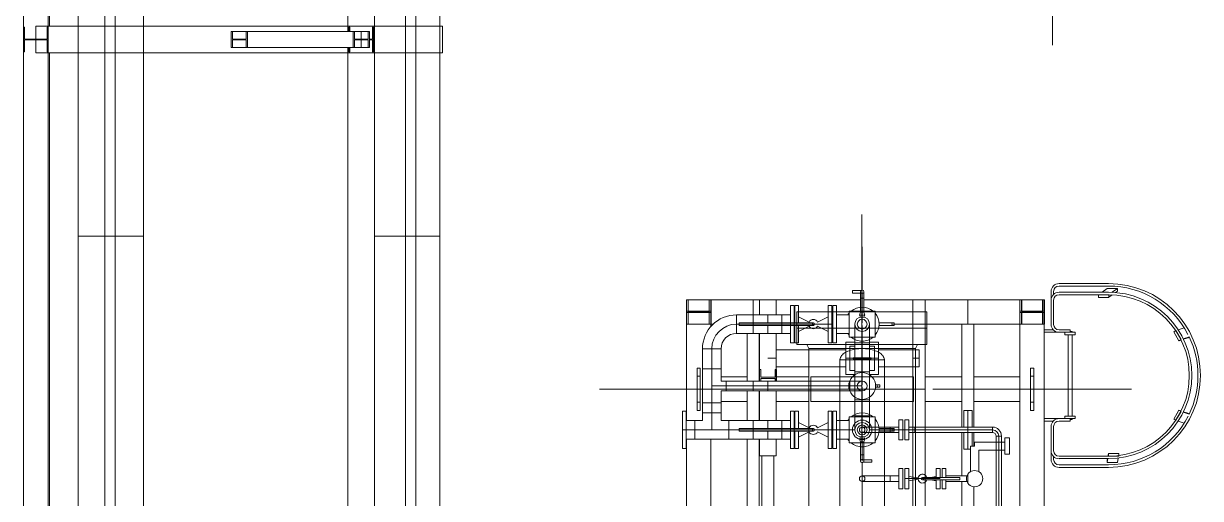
# Model space of a CAD drawing. Header units: inches. Extents: x -1128 to 651, y 96 to 845.
# Drawn here: x -1035.08 to -1028.55, y 720.07 to 722.71 of the extents above; entities that cross this region are included whole.
import ezdxf

# ---------------------------------------------------------------- set-up
doc = ezdxf.new("R2010")
doc.units = ezdxf.units.IN
doc.header["$MEASUREMENT"] = 0
for name, color, linetype in [('Cable Tray', 7, 'Continuous'), ('EQUIPMENT LAYOUT-EMBED 1_DWG$0$Default', 7, 'Continuous'), ('EQUIPMENT LAYOUT-EMBED 1_DWG$0$DwgTemplate', 7, 'Continuous')]:
    doc.layers.add(name, color=color, linetype=linetype)
doc.layers.add('Cables', color=7, linetype='Continuous', lineweight=0)
doc.layers.add('Layout', color=6, linetype='Continuous', lineweight=18)

# ---------------------------------------------------------------- blocks, each defined once
blk = doc.blocks.new('A$C55974CAD')
at = {"layer": 'EQUIPMENT LAYOUT-EMBED 1_DWG$0$Default', "color": 7, "lineweight": 0}
for p, q in [((46.1833, 6.9485), (46.1833, 7.12)), ((46.2167, 7.12), (46.2167, 6.9485)), ((46.4833, 7.12), (46.4833, 6.9485)), ((46.5167, 6.9485), (46.5167, 7.12)), ((46.1833, 6.9485), (46.2167, 6.9485)), ((46.1833, 6.8938), (46.1833, 6.9485)), ((46.2167, 6.8938), (46.2167, 6.9485)), ((46.4833, 6.9485), (46.5, 6.9485)), ((46.4833, 6.8938), (46.4833, 6.9485)), ((46.5, 6.9485), (46.5167, 6.9485)), ((46.5167, 6.8938), (46.5167, 6.9485)), ((46.1381, 6.8938), (46.2619, 6.8938)), ((46.1381, 6.87), (46.1381, 6.8938)), ((46.2619, 6.87), (46.2619, 6.8938)), ((46.4381, 6.8938), (46.5, 6.8938)), ((46.4381, 6.87), (46.4381, 6.8938)), ((46.5, 6.8938), (46.5619, 6.8938)), ((46.5619, 6.87), (46.5619, 6.8938)), ((46.1381, 6.87), (46.2619, 6.87)), ((46.4381, 6.87), (46.5, 6.87)), ((46.5, 6.87), (46.5619, 6.87))]:
    blk.add_line(p, q, dxfattribs=at)
blk.add_circle((46.5, 7.12), 0.0167, dxfattribs=at)
for start, end in [(90, 180), (0, 90)]:
    blk.add_arc((46.2, 7.12), 0.0167, start, end, dxfattribs=at)
at = {"layer": 'EQUIPMENT LAYOUT-EMBED 1_DWG$0$DwgTemplate', "color": 1, "lineweight": 0}
for p, q in [((0.9, 12.276), (60.9761, 12.276)), ((48.9761, 12.276), (48.8239, 12.276)), ((48.8239, 12.276), (48.8239, 12.2694)), ((48.8239, 12.2694), (48.8971, 12.2694)), ((48.8971, 12.2694), (48.8971, 12.1305)), ((48.9029, 12.2694), (48.9761, 12.2694)), ((48.9029, 12.1305), (48.9029, 12.2694)), ((48.9761, 12.2694), (48.9761, 12.276)), ((48.8174, 12.2), (48.8174, 9.7)), ((48.8174, 12.2), (48.9825, 12.2)), ((48.9825, 12.2), (48.9825, 9.7)), ((0.9, 12.1239), (60.9761, 12.1239)), ((48.8174, 12.1174), (45.9825, 12.1174)), ((48.8239, 12.1305), (48.8239, 12.1239)), ((48.8971, 12.1305), (48.8239, 12.1305)), ((48.8239, 12.1239), (48.9761, 12.1239)), ((48.9761, 12.1305), (48.9029, 12.1305)), ((48.9761, 12.1239), (48.9761, 12.1305)), ((51.8174, 12.1174), (48.9825, 12.1174)), ((48.85, 10.15), (48.85, 11)), ((48.85, 11), (48.95, 11)), ((48.95, 11), (48.85, 11)), ((48.85, 11), (48.85, 10.992)), ((48.95, 10.15), (48.95, 11)), ((48.95, 10.992), (48.95, 11)), ((48.85, 10.992), (48.897, 10.992)), ((48.897, 10.992), (48.897, 10.908)), ((48.903, 10.992), (48.95, 10.992)), ((48.903, 10.908), (48.903, 10.992)), ((48.85, 10.908), (48.85, 10.9)), ((48.897, 10.908), (48.85, 10.908)), ((48.85, 10.9), (48.95, 10.9)), ((48.95, 10.908), (48.903, 10.908)), ((48.95, 10.9), (48.95, 10.908)), ((48.85, 10.2825), (42.95, 10.2825)), ((48.85, 10.276), (48.8239, 10.276)), ((48.8239, 10.276), (48.8239, 10.2694)), ((54.85, 10.2825), (48.95, 10.2825)), ((48.9761, 10.276), (48.95, 10.276)), ((48.9761, 10.2694), (48.9761, 10.276)), ((48.8239, 10.2694), (48.85, 10.2694)), ((48.85, 10.25), (48.85, 10.242)), ((48.95, 10.25), (48.85, 10.25)), ((48.85, 10.242), (48.897, 10.242)), ((48.897, 10.242), (48.897, 10.158)), ((48.903, 10.158), (48.903, 10.242)), ((48.903, 10.242), (48.95, 10.242)), ((48.95, 10.2694), (48.9761, 10.2694)), ((48.95, 10.242), (48.95, 10.25)), ((48.8239, 10.1305), (48.8239, 10.1239)), ((48.8971, 10.1305), (48.8239, 10.1305)), ((48.897, 10.158), (48.85, 10.158)), ((48.85, 10.158), (48.85, 10.15)), ((48.85, 10.15), (48.95, 10.15)), ((48.95, 10.15), (48.85, 10.15)), ((48.8971, 10.15), (48.8971, 10.1305)), ((48.9029, 10.1305), (48.9029, 10.15)), ((48.9761, 10.1305), (48.9029, 10.1305)), ((48.95, 10.158), (48.903, 10.158)), ((48.95, 10.15), (48.95, 10.158)), ((48.9761, 10.1239), (48.9761, 10.1305)), ((60.9761, 10.1174), (7.1596, 10.1174)), ((48.8239, 10.1239), (48.9761, 10.1239)), ((48.9825, 9.7), (48.8174, 9.7)), ((46.75, 8.2), (46.75, 8.735)), ((46.75, 7.9559), (46.75, 8.2)), ((47.15, 8.2), (47.15, 8.19)), ((47.15, 8.0362), (47.15, 8.2)), ((47.15, 8.19), (47.2215, 8.19)), ((47.2215, 8.19), (47.2215, 8.06)), ((47.2285, 8.06), (47.2285, 8.19)), ((47.2285, 8.19), (47.3, 8.19)), ((46.4428, 8.05), (45.5221, 8.05)), ((46.6046, 8.05), (46.6046, 8.05)), ((46.8746, 8.05), (46.8746, 8.05)), ((47.3, 8.05), (47.1357, 8.05)), ((47.2215, 8.06), (47.15, 8.06)), ((47.15, 8.06), (47.15, 8.05)), ((47.15, 8.05), (47.3, 8.05)), ((47.3, 8.06), (47.2285, 8.06)), ((46.675, 7.9876), (46.675, 7.8275)), ((46.825, 7.9876), (46.825, 7.8275)), ((46.75, 7.9558), (46.75, 7.9559)), ((46.75, 7.515), (46.75, 7.9558)), ((45.9167, 7.8275), (46.4428, 7.8275)), ((46.5571, 7.8275), (46.7398, 7.8275)), ((46.8002, 7.8275), (47.0928, 7.8275)), ((45.9167, 7.7525), (46.4428, 7.7525)), ((46.4428, 7.7515), (46.34, 7.7515)), ((46.34, 7.6484), (46.34, 7.7515)), ((46.5571, 7.7525), (46.7398, 7.7525)), ((46.7398, 7.7515), (46.5571, 7.7515)), ((46.675, 7.7525), (46.675, 7.7515)), ((46.8716, 7.7528), (46.8002, 7.7528)), ((47.0928, 7.7515), (46.8002, 7.7515)), ((46.8002, 7.744), (46.8164, 7.744)), ((46.8164, 7.744), (46.8164, 7.6559)), ((46.8236, 7.6559), (46.8236, 7.744)), ((46.8236, 7.744), (46.8716, 7.744)), ((46.8716, 7.744), (46.8716, 7.7528)), ((46.8716, 7.7525), (47.0928, 7.7525)), ((47.3, 7.7515), (47.2071, 7.7515)), ((47.3, 7.7515), (47.3, 7.6484)), ((45.85, 7.7375), (46.34, 7.7375)), ((45.85, 7.6625), (46.34, 7.6625)), ((46.4428, 7.6484), (46.34, 7.6484)), ((46.7398, 7.6484), (46.5571, 7.6484)), ((46.675, 7.6484), (46.675, 7.448)), ((46.8164, 7.6559), (46.8002, 7.6559)), ((47.0928, 7.6484), (46.8002, 7.6484)), ((46.8002, 7.6471), (46.8716, 7.6471)), ((46.8716, 7.6559), (46.8236, 7.6559)), ((46.825, 7.6471), (46.825, 7.448)), ((46.8716, 7.6471), (46.8716, 7.6559)), ((46.8884, 7.22), (46.8884, 7.6484)), ((46.9916, 7.22), (46.9916, 7.6484)), ((47.3, 7.6484), (47.2071, 7.6484)), ((46.5, 7.539), (46.5, 7.5345)), ((46.5, 7.3054), (46.5, 7.1644)), ((47.15, 7.2994), (47.15, 7.3054)), ((46.3008, 7.12), (45.84, 7.12)), ((47.3589, 7.1218), (46.425, 7.1218)), ((46.4925, 7.12), (46.4271, 7.12)), ((47.16, 7.12), (47.1575, 7.12)), ((47.16, 7.12), (47.2229, 7.12)), ((47.3558, 7.12), (47.359, 7.12)), ((47.825, 7.1218), (47.3589, 7.1218)), ((47.359, 7.12), (47.625, 7.12)), ((46.5, 7.0755), (46.5, 6.8407)), ((46.8884, 6.77), (46.8884, 7.02)), ((46.9916, 6.77), (46.9916, 7.02)), ((47.15, 6), (47.15, 6.923)), ((45.48, 6.8075), (47.3, 6.8075)), ((46.5, 6.8407), (46.5, 6.8075)), ((46.5, 6.8075), (46.5, 6.7325)), ((45.48, 6.7325), (47.3, 6.7325)), ((46.5, 6.7325), (46.5, 6.46)), ((46.675, 6.7325), (46.675, 6.5075)), ((46.825, 6.7325), (46.825, 6.5075)), ((46.9916, 6.77), (46.8884, 6.77)), ((46.75, 6.685), (46.75, 6.15)), ((45.8173, 6.5075), (46.1833, 6.5075)), ((46.2167, 6.5075), (46.4833, 6.5075)), ((46.5167, 6.5075), (47.15, 6.5075)), ((45.8173, 6.4325), (46.1501, 6.4325)), ((46.4, 6.4325), (46.4833, 6.4325)), ((46.5167, 6.4325), (47.15, 6.4325)), ((46.675, 6.4325), (46.675, 6.15)), ((46.825, 6.4325), (46.825, 6.15)), ((41.7652, 6.15), (47.3, 6.15)), ((46.75, 6.15), (46.75, 6)), ((47.3, 6.15), (47.15, 6.15)), ((47.15, 6.15), (47.15, 6.14)), ((47.15, 6.14), (47.2215, 6.14)), ((47.2215, 6.14), (47.2215, 6.01)), ((47.2285, 6.14), (47.3, 6.14)), ((47.2285, 6.01), (47.2285, 6.14)), ((47.15, 6.01), (47.15, 6)), ((47.2215, 6.01), (47.15, 6.01)), ((47.3, 6.01), (47.2285, 6.01)), ((46.5178, 6), (47.3, 6)), ((46.75, 6), (46.75, 5.8539)), ((47.15, 6), (47.3, 6)), ((47.3, 6), (47.15, 6)), ((48.865, 5.95), (49.465, 5.95)), ((46.75, 5.8539), (46.75, 5.8285)), ((46.75, 5.8285), (46.75, 5.465))]:
    blk.add_line(p, q, dxfattribs=at)
at = {"layer": 'EQUIPMENT LAYOUT-EMBED 1_DWG$0$DwgTemplate', "color": 9, "lineweight": 0}
for p, q in [((48.95, 10.2), (48.85, 10.2)), ((46.4428, 7.79), (46.5571, 7.79)), ((46.7398, 7.79), (46.8002, 7.79)), ((47.0928, 7.79), (47.3, 7.79)), ((46.94, 7.6484), (46.94, 7.7)), ((46.75, 7.515), (46.75, 7.405)), ((46.75, 6.805), (46.75, 7.405)), ((46.94, 7.02), (46.94, 7.22)), ((46.75, 6.805), (46.75, 6.7325)), ((46.94, 6.77), (46.94, 6.8075)), ((46.1718, 6.47), (46.2282, 6.47)), ((46.3817, 6.47), (46.4833, 6.47)), ((46.5167, 6.47), (46.6183, 6.47)), ((47.15, 6.47), (47.3, 6.47))]:
    blk.add_line(p, q, dxfattribs=at)
at = {"layer": 'EQUIPMENT LAYOUT-EMBED 1_DWG$0$DwgTemplate', "color": 54, "lineweight": 0}
for p, q in [((46.4428, 8.2), (37.1, 8.2)), ((47.3, 8.2), (46.5571, 8.2)), ((47.3, 7.7515), (47.3, 8.2)), ((47.3, 7.1306), (47.3, 7.6484)), ((47.3, 6), (47.3, 7.1093)), ((37.1, 6), (46.5178, 6)), ((46.3178, 5.9581), (46.3711, 5.9581)), ((46.3359, 5.9428), (46.3178, 5.9428)), ((46.3711, 5.9581), (46.521, 5.9581)), ((46.521, 5.9428), (46.3711, 5.9428)), ((46.554, 6), (46.554, 5.945)), ((46.5693, 6), (46.5693, 5.9098)), ((47.0997, 6), (47.0997, 5.9098)), ((47.115, 6), (47.115, 5.945)), ((47.148, 5.9581), (47.2979, 5.9581)), ((47.2979, 5.9428), (47.148, 5.9428)), ((47.2979, 5.9581), (47.3512, 5.9581)), ((47.3512, 5.9428), (47.333, 5.9428)), ((46.2695, 5.605), (46.2695, 5.9098)), ((46.2848, 5.9098), (46.2848, 5.605)), ((46.3229, 5.605), (46.3229, 5.9098)), ((46.3381, 5.9098), (46.3381, 5.605)), ((46.554, 5.8412), (46.554, 5.9098)), ((46.5693, 5.9098), (46.5693, 5.873)), ((46.5845, 5.873), (46.5693, 5.873)), ((46.5693, 5.873), (46.5693, 5.8095)), ((46.5845, 5.8095), (46.5845, 5.873)), ((47.0845, 5.873), (47.0845, 5.8095)), ((47.0997, 5.873), (47.0845, 5.873)), ((47.0997, 5.873), (47.0997, 5.9098)), ((47.0997, 5.8095), (47.0997, 5.873)), ((47.115, 5.9098), (47.115, 5.8412)), ((47.3309, 5.605), (47.3309, 5.9098)), ((47.3461, 5.9098), (47.3461, 5.605)), ((47.3842, 5.605), (47.3842, 5.9098)), ((47.3995, 5.9098), (47.3995, 5.605)), ((46.5693, 5.8412), (46.554, 5.8412)), ((46.5642, 5.8412), (46.5642, 5.8285)), ((46.5642, 5.8285), (46.5693, 5.8285)), ((46.5693, 5.8095), (46.5845, 5.8095)), ((46.5845, 5.8539), (47.0845, 5.8539)), ((46.5845, 5.8285), (47.0845, 5.8285)), ((47.0845, 5.8095), (47.0997, 5.8095)), ((47.115, 5.8412), (47.0997, 5.8412)), ((47.0997, 5.8285), (47.1048, 5.8285)), ((47.1048, 5.8412), (47.1048, 5.8285)), ((47.3147, 5.6671), (47.3147, 5.6036)), ((47.3299, 5.6671), (47.3147, 5.6671)), ((47.3299, 5.6036), (47.3299, 5.6671)), ((47.3299, 5.667), (47.3309, 5.6657)), ((47.3461, 5.6449), (47.369, 5.6138)), ((46.3229, 5.6095), (46.3, 5.6139)), ((46.3, 5.6139), (46.3, 5.5504)), ((46.3153, 5.6139), (46.3, 5.6139)), ((46.3229, 5.6124), (46.3153, 5.6139)), ((46.3543, 5.6064), (46.3381, 5.6095)), ((46.3391, 5.6064), (46.3381, 5.6066)), ((46.3391, 5.6064), (46.3391, 5.5429)), ((46.3543, 5.6064), (46.3391, 5.6064)), ((46.3543, 5.5429), (46.3543, 5.6064)), ((46.3543, 5.5947), (46.3543, 5.6064)), ((46.3543, 5.6064), (46.3543, 5.6064)), ((47.3147, 5.6036), (47.3299, 5.6036)), ((47.3148, 5.6036), (47.3304, 5.5823)), ((47.3299, 5.6037), (47.3309, 5.6024)), ((47.3456, 5.5823), (47.369, 5.5505)), ((47.369, 5.5505), (47.369, 5.6138)), ((46.3264, 5.5454), (46.3, 5.5504)), ((46.3391, 5.5429), (46.3543, 5.5429)), ((47.3444, 5.5632), (47.3537, 5.5505)), ((47.3537, 5.5505), (47.369, 5.5505)), ((46.5541, 5.1771), (46.5414, 5.1399)), ((46.5664, 5.2042), (46.5588, 5.191)), ((46.5588, 5.191), (46.6138, 5.1592)), ((46.5663, 5.204), (46.563, 5.1983)), ((46.5663, 5.204), (46.5663, 5.204)), ((46.6214, 5.1724), (46.5664, 5.2042)), ((46.6092, 5.1456), (46.5966, 5.1085)), ((46.6215, 5.1726), (46.5978, 5.1861)), ((46.6118, 5.1444), (46.6024, 5.1167)), ((46.6138, 5.1592), (46.6214, 5.1724)), ((46.6143, 5.1601), (46.6172, 5.1651)), ((46.6214, 5.1724), (46.6168, 5.1589)), ((46.6215, 5.1726), (46.6214, 5.1725)), ((46.6214, 5.1725), (46.6215, 5.1726)), ((47.1026, 5.2042), (47.0476, 5.1724)), ((47.0476, 5.1724), (47.0552, 5.1592)), ((47.0476, 5.1723), (47.0522, 5.1589)), ((47.0476, 5.1723), (47.051, 5.1665)), ((47.0476, 5.1723), (47.0476, 5.1723)), ((47.0552, 5.1592), (47.1102, 5.191)), ((47.0571, 5.1444), (47.0667, 5.1164)), ((47.0599, 5.1457), (47.0726, 5.1083)), ((47.1025, 5.2043), (47.0808, 5.1917)), ((47.1025, 5.2042), (47.1025, 5.2043)), ((47.1102, 5.191), (47.1026, 5.2042)), ((47.1097, 5.1919), (47.1067, 5.1969)), ((47.1149, 5.1771), (47.1276, 5.1399)), ((46.5979, 5.1088), (46.6024, 5.1167)), ((47.0667, 5.1164), (47.0711, 5.1088))]:
    blk.add_line(p, q, dxfattribs=at)
at = {"layer": 'EQUIPMENT LAYOUT-EMBED 1_DWG$0$DwgTemplate', "color": 7, "lineweight": 0}
for p, q in [((46.5, 8.2241), (46.3857, 8.2241)), ((46.3857, 8.2018), (46.3857, 8.2241)), ((46.5, 8.2018), (46.3857, 8.2018)), ((46.4428, 8.1494), (46.4428, 8.2018)), ((46.5, 8.2241), (46.5, 8.1494)), ((46.6143, 8.2241), (46.5, 8.2241)), ((46.6143, 8.2018), (46.5, 8.2018)), ((46.5571, 8.1494), (46.5571, 8.2018)), ((46.6143, 8.2018), (46.6143, 8.2241)), ((47.3, 8.189), (47.15, 8.189)), ((47.15, 8.189), (47.3, 8.189)), ((47.221, 8.05), (47.221, 8.2)), ((47.221, 8.2), (47.221, 8.05)), ((47.229, 8.2), (47.229, 8.05)), ((47.229, 8.2), (47.229, 8.05)), ((46.5, 8.1494), (46.4428, 8.1494)), ((46.4428, 8.1494), (46.5571, 8.1494)), ((46.4428, 8.1494), (46.4428, 7.9401)), ((46.5571, 8.1494), (46.5, 8.1494)), ((46.5, 7.9401), (46.5, 8.1494)), ((46.5, 8.1494), (46.5, 8.1494)), ((46.5, 8.1494), (46.5, 8.1494)), ((46.5571, 8.1494), (46.5571, 8.1019)), ((46.67, 8.135), (46.62, 8.135)), ((46.62, 8.135), (46.67, 8.135)), ((46.62, 8.135), (46.62, 8.115)), ((46.62, 8.135), (46.62, 8.115)), ((46.62, 8.115), (46.67, 8.115)), ((46.62, 8.115), (46.67, 8.115)), ((46.67, 8.115), (46.67, 8.135)), ((46.67, 8.115), (46.67, 8.135)), ((46.83, 8.135), (46.67, 8.135)), ((46.83, 8.135), (46.67, 8.135)), ((46.67, 8.135), (46.67, 8.115)), ((46.67, 8.115), (46.83, 8.115)), ((46.83, 8.115), (46.67, 8.115)), ((46.88, 8.135), (46.83, 8.135)), ((46.88, 8.135), (46.83, 8.135)), ((46.83, 8.135), (46.83, 8.115)), ((46.83, 8.135), (46.83, 8.115)), ((46.83, 8.135), (46.83, 8.115)), ((46.83, 8.115), (46.88, 8.115)), ((46.88, 8.115), (46.83, 8.115)), ((46.88, 8.115), (46.88, 8.135)), ((46.88, 8.115), (46.88, 8.135)), ((46.6046, 8.0447), (46.5, 8.0447)), ((46.5571, 8.1019), (46.6046, 8.1019)), ((46.6046, 8.0447), (46.6046, 8.1019)), ((46.6046, 8.1019), (46.6046, 7.9876)), ((46.6046, 8.1019), (46.6653, 8.1019)), ((46.6046, 8.0447), (46.6046, 8.0447)), ((46.6046, 7.9876), (46.6046, 8.0447)), ((46.6653, 8.0447), (46.6046, 8.0447)), ((46.6653, 7.9876), (46.6653, 8.1019)), ((46.6653, 8.1019), (46.8746, 8.1019)), ((46.6653, 8.1019), (46.6653, 7.9876)), ((46.6653, 8.0447), (46.6654, 8.0447)), ((46.8746, 8.0447), (46.6653, 8.0447)), ((46.6654, 8.0447), (46.6654, 8.0447)), ((46.77, 7.9559), (46.77, 8.0447)), ((46.8746, 7.9876), (46.8746, 8.1019)), ((46.8746, 8.1019), (46.8746, 7.9876)), ((46.8746, 8.1019), (46.9976, 8.1019)), ((46.8746, 8.0447), (46.8746, 8.0447)), ((46.9976, 8.0447), (46.8746, 8.0447)), ((46.9976, 8.1019), (46.9976, 7.9876)), ((46.9976, 7.9876), (46.9976, 8.1019)), ((46.9976, 8.0447), (46.9976, 8.0447)), ((46.9976, 8.0447), (46.9976, 8.0447)), ((47.15, 8.061), (47.3, 8.061)), ((47.3, 8.061), (47.15, 8.061)), ((47.3, 8.049), (47.15, 8.049)), ((47.15, 8.049), (47.3, 8.049)), ((46.5571, 7.9876), (46.5571, 7.9401)), ((46.5571, 7.9876), (46.6046, 7.9876)), ((46.6046, 7.9876), (46.6653, 7.9876)), ((46.6653, 7.9876), (46.7398, 7.9876)), ((46.7398, 7.9876), (46.7398, 7.9559)), ((46.8002, 7.9876), (46.8746, 7.9876)), ((46.8002, 7.9876), (46.8002, 7.9559)), ((46.8746, 7.9876), (46.9976, 7.9876)), ((46.5, 7.9401), (46.4428, 7.9401)), ((46.4428, 7.9401), (46.4428, 7.6137)), ((46.4428, 7.9401), (46.5571, 7.9401)), ((46.5, 7.8772), (46.5, 7.9401)), ((46.5571, 7.9401), (46.5, 7.9401)), ((46.5, 7.9401), (46.5, 7.9401)), ((46.5571, 7.9401), (46.5571, 7.6137)), ((46.7398, 7.9559), (46.8002, 7.9559)), ((46.8002, 7.9558), (46.7398, 7.9558)), ((46.7398, 7.9558), (46.7398, 7.1962)), ((46.77, 7.9558), (46.77, 7.9559)), ((46.77, 7.1962), (46.77, 7.9558)), ((46.8002, 7.9558), (46.8002, 7.1962)), ((47.15, 7.8923), (47.0928, 7.8923)), ((47.0928, 7.8923), (47.0928, 7.6137)), ((47.0928, 7.8923), (47.2071, 7.8923)), ((47.15, 7.8924), (47.15, 7.8924)), ((47.15, 7.8924), (47.15, 7.8923)), ((47.15, 7.8772), (47.15, 7.8923)), ((47.2071, 7.8923), (47.15, 7.8923)), ((47.2071, 7.8923), (47.2071, 7.6137)), ((46.4925, 7.8772), (46.5, 7.8772)), ((46.4925, 7.8772), (46.4925, 7.42)), ((46.5, 7.6137), (46.5, 7.8772)), ((46.5, 7.8772), (46.5075, 7.8772)), ((46.5075, 7.8772), (46.5075, 7.42)), ((47.1425, 7.8772), (47.15, 7.8772)), ((47.1425, 7.8772), (47.1425, 7.42)), ((47.15, 7.8772), (47.1575, 7.8772)), ((47.15, 7.6137), (47.15, 7.8772)), ((47.1575, 7.8772), (47.1575, 7.42)), ((46.4925, 7.6137), (46.4428, 7.6137)), ((46.4428, 7.6137), (46.4925, 7.6137)), ((46.4428, 7.6137), (46.4428, 7.5613)), ((46.5, 7.6137), (46.4925, 7.6137)), ((46.4925, 7.6137), (46.5, 7.6137)), ((46.5075, 7.6137), (46.5, 7.6137)), ((46.5, 7.539), (46.5, 7.6137)), ((46.5, 7.6137), (46.5075, 7.6137)), ((46.5571, 7.6137), (46.5075, 7.6137)), ((46.5075, 7.6137), (46.5571, 7.6137)), ((46.5571, 7.6137), (46.5571, 7.5613)), ((47.0928, 7.6137), (47.1425, 7.6137)), ((47.0928, 7.6137), (47.0928, 7.5613)), ((47.1425, 7.6137), (47.0928, 7.6137)), ((47.1425, 7.6137), (47.15, 7.6137)), ((47.15, 7.6137), (47.1425, 7.6137)), ((47.15, 7.539), (47.15, 7.6137)), ((47.15, 7.6137), (47.1575, 7.6137)), ((47.1575, 7.6137), (47.15, 7.6137)), ((47.1575, 7.6137), (47.2071, 7.6137)), ((47.2071, 7.6137), (47.1575, 7.6137)), ((47.2071, 7.6137), (47.2071, 7.5613)), ((46.3857, 7.5613), (46.4925, 7.5613)), ((46.3857, 7.5613), (46.3857, 7.539)), ((46.3857, 7.539), (46.4925, 7.539)), ((46.4925, 7.533), (46.3857, 7.533)), ((46.3857, 7.5107), (46.3857, 7.533)), ((46.4925, 7.5345), (46.4428, 7.5345)), ((46.4436, 7.533), (46.4428, 7.5345)), ((46.4925, 7.5613), (46.5, 7.5613)), ((46.4925, 7.539), (46.5, 7.539)), ((46.5, 7.5613), (46.5075, 7.5613)), ((46.5, 7.539), (46.5075, 7.539)), ((46.5, 7.3054), (46.5, 7.5345)), ((46.5075, 7.5613), (46.6143, 7.5613)), ((46.5075, 7.539), (46.6143, 7.539)), ((46.5571, 7.5345), (46.5075, 7.5345)), ((46.6143, 7.533), (46.5075, 7.533)), ((46.5564, 7.533), (46.5571, 7.5345)), ((46.6143, 7.5613), (46.6143, 7.539)), ((46.6143, 7.5107), (46.6143, 7.533)), ((47.0357, 7.5613), (47.1425, 7.5613)), ((47.0357, 7.5613), (47.0357, 7.539)), ((47.0357, 7.539), (47.1425, 7.539)), ((47.1425, 7.533), (47.0357, 7.533)), ((47.0357, 7.5107), (47.0357, 7.533)), ((47.1425, 7.5345), (47.0928, 7.5345)), ((47.0936, 7.533), (47.0928, 7.5345)), ((47.1425, 7.5613), (47.15, 7.5613)), ((47.1425, 7.539), (47.15, 7.539)), ((47.15, 7.5613), (47.1575, 7.5613)), ((47.15, 7.539), (47.1575, 7.539)), ((47.15, 7.3054), (47.15, 7.5345)), ((47.1575, 7.5613), (47.2643, 7.5613)), ((47.1575, 7.539), (47.2643, 7.539)), ((47.2071, 7.5345), (47.1575, 7.5345)), ((47.2643, 7.533), (47.1575, 7.533)), ((47.2064, 7.533), (47.2071, 7.5345)), ((47.2643, 7.5613), (47.2643, 7.539)), ((47.2643, 7.5107), (47.2643, 7.533)), ((46.4925, 7.5107), (46.3857, 7.5107)), ((46.4872, 7.4456), (46.4547, 7.5107)), ((46.6143, 7.5107), (46.5075, 7.5107)), ((46.5128, 7.4456), (46.5453, 7.5107)), ((47.125, 7.5218), (47.0357, 7.5218)), ((47.1425, 7.5107), (47.0357, 7.5107)), ((47.1372, 7.4456), (47.1047, 7.5107)), ((47.125, 7.4701), (47.125, 7.5218)), ((47.125, 7.4701), (47.125, 7.5218)), ((47.125, 7.5218), (47.225, 7.5218)), ((47.2643, 7.5107), (47.1575, 7.5107)), ((47.1628, 7.4456), (47.1953, 7.5107)), ((47.225, 7.5218), (47.225, 6.7218)), ((47.225, 6.7218), (47.225, 7.5218)), ((46.4872, 7.3944), (46.4547, 7.3292)), ((46.486, 7.448), (46.514, 7.448)), ((46.5128, 7.3944), (46.5453, 7.3292)), ((46.675, 7.435), (46.675, 6.805)), ((46.675, 7.435), (46.675, 6.805)), ((46.825, 7.435), (46.675, 7.435)), ((46.825, 7.435), (46.675, 7.435)), ((46.7398, 7.448), (46.8002, 7.448)), ((46.825, 6.805), (46.825, 7.435)), ((46.825, 6.805), (46.825, 7.435)), ((46.8884, 7.448), (46.9916, 7.448)), ((47.1372, 7.3944), (47.1047, 7.3292)), ((47.125, 7.406), (47.125, 7.4339)), ((47.125, 7.406), (47.125, 7.4339)), ((47.1628, 7.3944), (47.1953, 7.3292)), ((46.3857, 7.3292), (46.5, 7.3292)), ((46.3857, 7.3292), (46.3857, 7.3069)), ((46.5, 7.3292), (46.6143, 7.3292)), ((46.6143, 7.3292), (46.6143, 7.3069)), ((47.0357, 7.3292), (47.15, 7.3292)), ((47.0357, 7.3292), (47.0357, 7.3069)), ((47.125, 7.3054), (47.125, 7.3699)), ((47.125, 7.3054), (47.125, 7.3699)), ((47.15, 7.3292), (47.2643, 7.3292)), ((47.2643, 7.3292), (47.2643, 7.3069)), ((44.37, 7.2565), (46.93, 7.2565)), ((46.3857, 7.3069), (46.5, 7.3069)), ((46.4436, 7.3069), (46.4428, 7.3054)), ((46.4428, 7.3054), (46.5571, 7.3054)), ((46.5, 7.3069), (46.6143, 7.3069)), ((46.5564, 7.3069), (46.5571, 7.3054)), ((46.93, 6.9835), (46.93, 7.2565)), ((46.93, 6.9835), (46.93, 7.2565)), ((47.0357, 7.3069), (47.15, 7.3069)), ((47.0936, 7.3069), (47.0928, 7.3054)), ((47.0928, 7.3054), (47.2071, 7.3054)), ((47.125, 7.0182), (47.125, 7.2994)), ((47.125, 7.0182), (47.125, 7.2994)), ((47.15, 7.3069), (47.2643, 7.3069)), ((47.2064, 7.3069), (47.2071, 7.3054)), ((46.5, 7.1644), (46.5858, 7.1644)), ((46.5858, 7.0755), (46.5858, 7.1644)), ((46.5858, 7.0755), (46.5858, 7.1644)), ((46.5949, 7.1644), (46.5858, 7.1644)), ((46.6841, 7.1644), (46.5949, 7.1644)), ((46.6841, 7.0755), (46.6841, 7.1644)), ((46.6842, 7.1644), (46.6842, 7.12)), ((46.7004, 7.1644), (46.6842, 7.1644)), ((46.8396, 7.1644), (46.7004, 7.1644)), ((46.7398, 7.1962), (46.8002, 7.1962)), ((46.7398, 7.12), (46.7398, 7.1962)), ((46.8002, 7.1962), (46.7398, 7.1962)), ((46.77, 7.1962), (46.77, 7.1962)), ((46.77, 7.1962), (46.77, 7.1962)), ((46.77, 7.12), (46.77, 7.1962)), ((46.8002, 7.1962), (46.8002, 7.12)), ((46.8558, 7.1644), (46.8396, 7.1644)), ((46.8558, 7.0755), (46.8558, 7.1644)), ((46.937, 7.1644), (46.8558, 7.1644)), ((46.8558, 7.1644), (46.8558, 7.12)), ((46.943, 7.1644), (46.937, 7.1644)), ((47.0357, 7.1644), (46.943, 7.1644)), ((47, 7.02), (47, 7.22)), ((47, 7.22), (47, 7.12)), ((47.025, 7.02), (47.025, 7.22)), ((47.025, 7.22), (47.025, 7.02)), ((47.0357, 7.0755), (47.0357, 7.1644)), ((47.0357, 7.1644), (47.0357, 7.12)), ((47.0551, 7.1644), (47.0357, 7.1644)), ((47.15, 7.1644), (47.0551, 7.1644)), ((47.3408, 7.179), (47.3558, 7.179)), ((47.3408, 7.179), (47.3408, 7.1306)), ((47.3558, 7.179), (47.3558, 7.1276)), ((46.1833, 6.9485), (46.1833, 7.12)), ((46.2167, 7.12), (46.2167, 6.9485)), ((46.3008, 7.061), (46.3008, 7.1124)), ((46.3083, 7.1306), (46.3464, 7.1306)), ((46.3464, 7.12), (46.3083, 7.12)), ((46.3464, 7.1093), (46.3083, 7.1093)), ((46.3158, 7.1093), (46.3158, 7.1124)), ((46.3158, 7.061), (46.3158, 7.1093)), ((46.3464, 7.1093), (46.3464, 7.1306)), ((46.3464, 7.1306), (46.3464, 7.1093)), ((46.3464, 7.1306), (46.3958, 7.1306)), ((46.3464, 7.12), (46.3464, 7.12)), ((46.3464, 7.12), (46.3464, 7.12)), ((46.3952, 7.12), (46.3464, 7.12)), ((46.3464, 7.1093), (46.3958, 7.1093)), ((46.4271, 7.12), (46.3952, 7.12)), ((46.3958, 7.1306), (46.4271, 7.1306)), ((46.3958, 7.1093), (46.4271, 7.1093)), ((46.4271, 7.1306), (46.4449, 7.136)), ((46.4271, 7.12), (46.4271, 7.1306)), ((46.4271, 7.1306), (46.4271, 7.1093)), ((46.4271, 7.12), (46.4271, 7.12)), ((46.4271, 7.12), (46.4271, 7.12)), ((46.4271, 7.1093), (46.4271, 7.12)), ((46.4271, 7.1093), (46.4449, 7.104)), ((46.4449, 7.12), (46.4449, 7.136)), ((46.4568, 7.1306), (46.4449, 7.136)), ((46.4449, 7.104), (46.4449, 7.12)), ((46.4568, 7.1093), (46.4449, 7.104)), ((46.4568, 7.12), (46.4568, 7.1306)), ((46.4568, 7.1093), (46.4568, 7.12)), ((46.4833, 7.12), (46.4833, 6.9485)), ((46.5858, 7.12), (46.5075, 7.12)), ((46.5167, 6.9485), (46.5167, 7.12)), ((46.5858, 7.12), (46.5858, 7.12)), ((46.5858, 7.12), (46.6048, 7.12)), ((46.6048, 7.12), (46.6841, 7.12)), ((46.6841, 7.12), (46.6842, 7.12)), ((46.6842, 7.12), (46.6874, 7.12)), ((46.6842, 7.12), (46.6842, 7.0755)), ((46.6874, 7.12), (46.7625, 7.12)), ((46.7775, 7.12), (46.8525, 7.12)), ((46.8525, 7.12), (46.8558, 7.12)), ((46.8558, 7.12), (46.937, 7.12)), ((46.8558, 7.12), (46.8558, 7.12)), ((46.8558, 7.12), (46.8558, 7.12)), ((46.8558, 7.12), (46.8558, 7.0755)), ((46.937, 7.12), (46.943, 7.12)), ((46.943, 7.12), (47.0357, 7.12)), ((47, 7.12), (47, 7.02)), ((47.0357, 7.12), (47.0357, 7.12)), ((47.0357, 7.12), (47.0357, 7.12)), ((47.0357, 7.12), (47.0452, 7.12)), ((47.0357, 7.12), (47.0357, 7.0755)), ((47.0452, 7.12), (47.1425, 7.12)), ((47.1931, 7.1306), (47.205, 7.136)), ((47.1931, 7.1306), (47.1931, 7.12)), ((47.1931, 7.12), (47.1931, 7.1093)), ((47.1931, 7.1093), (47.205, 7.104)), ((47.205, 7.136), (47.205, 7.12)), ((47.2229, 7.1306), (47.205, 7.136)), ((47.205, 7.12), (47.205, 7.104)), ((47.2229, 7.1093), (47.205, 7.104)), ((47.2229, 7.1306), (47.2229, 7.12)), ((47.2229, 7.12), (47.2229, 7.1306)), ((47.2542, 7.1306), (47.2229, 7.1306)), ((47.2229, 7.12), (47.2229, 7.12)), ((47.2229, 7.12), (47.2229, 7.12)), ((47.2229, 7.12), (47.2229, 7.1093)), ((47.2229, 7.12), (47.2548, 7.12)), ((47.2229, 7.1093), (47.2229, 7.12)), ((47.2542, 7.1093), (47.2229, 7.1093)), ((47.3102, 7.1306), (47.2542, 7.1306)), ((47.3102, 7.1093), (47.2542, 7.1093)), ((47.2548, 7.12), (47.3102, 7.12)), ((47.3102, 7.1306), (47.3102, 7.1093)), ((47.3102, 7.1306), (47.3483, 7.1306)), ((47.3102, 7.12), (47.3102, 7.1306)), ((47.3103, 7.12), (47.3102, 7.12)), ((47.3102, 7.12), (47.3483, 7.12)), ((47.3102, 7.1093), (47.3102, 7.12)), ((47.3483, 7.1093), (47.3102, 7.1093)), ((47.3103, 7.12), (47.3103, 7.12)), ((47.3408, 7.1306), (47.3408, 7.1276)), ((46.3158, 7.061), (46.3008, 7.061)), ((46.5, 7.0755), (46.5858, 7.0755)), ((46.5949, 7.0755), (46.5858, 7.0755)), ((46.6841, 7.0755), (46.5949, 7.0755)), ((46.7004, 7.0755), (46.6842, 7.0755)), ((46.8396, 7.0755), (46.7004, 7.0755)), ((46.7625, 7.012), (46.7625, 7.0378)), ((46.7775, 7.012), (46.7775, 7.0378)), ((46.8558, 7.0755), (46.8396, 7.0755)), ((46.937, 7.0755), (46.8558, 7.0755)), ((46.943, 7.0755), (46.937, 7.0755)), ((47.0357, 7.0755), (46.943, 7.0755)), ((47.0357, 7.0755), (47.0551, 7.0755)), ((47.0551, 7.0755), (47.15, 7.0755)), ((44.37, 6.9835), (46.93, 6.9835)), ((46.1833, 6.9485), (46.2167, 6.9485)), ((46.1833, 6.8938), (46.1833, 6.9485)), ((46.2167, 6.8938), (46.2167, 6.9485)), ((46.4833, 6.9485), (46.5, 6.9485)), ((46.4833, 6.8938), (46.4833, 6.9485)), ((46.4925, 6.923), (46.4925, 7.0155)), ((46.5, 6.9485), (46.5167, 6.9485)), ((46.5075, 6.923), (46.5075, 7.0155)), ((46.5167, 6.8938), (46.5167, 6.9485)), ((46.77, 7.012), (46.7625, 7.012)), ((46.7775, 7.012), (46.77, 7.012)), ((47.1425, 6.923), (47.1425, 7.0155)), ((47.1575, 6.923), (47.1575, 7.0155)), ((46.1381, 6.8938), (46.2619, 6.8938)), ((46.1381, 6.87), (46.1381, 6.8938)), ((46.2619, 6.87), (46.2619, 6.8938)), ((46.4381, 6.8938), (46.5, 6.8938)), ((46.4381, 6.87), (46.4381, 6.8938)), ((46.5, 6.923), (46.4925, 6.923)), ((46.5075, 6.923), (46.5, 6.923)), ((46.5, 6.8938), (46.5619, 6.8938)), ((46.5619, 6.87), (46.5619, 6.8938)), ((47.15, 6.923), (47.1425, 6.923)), ((47.1575, 6.923), (47.15, 6.923)), ((46.1381, 6.87), (46.2619, 6.87)), ((46.2, 6.8573), (46.1381, 6.8573)), ((46.1381, 6.8335), (46.1381, 6.8573)), ((46.2, 6.8335), (46.1381, 6.8335)), ((46.1959, 6.776), (46.187, 6.8335)), ((46.2, 6.8573), (46.2, 6.7325)), ((46.2619, 6.8573), (46.2, 6.8573)), ((46.2619, 6.8335), (46.2, 6.8335)), ((46.2041, 6.776), (46.213, 6.8335)), ((46.2619, 6.8335), (46.2619, 6.8573)), ((46.4381, 6.87), (46.5, 6.87)), ((46.5, 6.8573), (46.4381, 6.8573)), ((46.4381, 6.8335), (46.4381, 6.8573)), ((46.5, 6.8335), (46.4381, 6.8335)), ((46.4833, 6.7953), (46.4833, 6.8335)), ((46.5, 6.87), (46.5619, 6.87)), ((46.5619, 6.8573), (46.5, 6.8573)), ((46.5619, 6.8335), (46.5, 6.8335)), ((46.5167, 6.7953), (46.5167, 6.8335)), ((46.5619, 6.8335), (46.5619, 6.8573)), ((46.675, 6.805), (46.825, 6.805)), ((46.675, 6.805), (46.825, 6.805)), ((47, 6.792), (47, 6.8075)), ((47, 6.8075), (47, 6.792)), ((47.025, 6.7325), (47.025, 6.8075)), ((47.025, 6.8075), (47.025, 6.7325)), ((47.125, 6.7325), (47.125, 6.8075)), ((47.125, 6.7325), (47.125, 6.8075)), ((45.5107, 6.792), (47, 6.792)), ((46.1925, 6.7325), (46.1925, 6.7493)), ((46.1925, 6.5193), (46.1925, 6.7325)), ((46.2, 6.7325), (46.2, 6.6414)), ((46.2075, 6.7325), (46.2075, 6.7493)), ((46.2075, 6.5193), (46.2075, 6.7325)), ((46.5, 6.7953), (46.4833, 6.7953)), ((46.4833, 6.7953), (46.5167, 6.7953)), ((46.4833, 6.7325), (46.4833, 6.7953)), ((46.4833, 6.3181), (46.4833, 6.7325)), ((46.5167, 6.7953), (46.5, 6.7953)), ((46.5167, 6.7325), (46.5167, 6.7953)), ((46.5167, 6.3181), (46.5167, 6.7325)), ((47, 6.792), (47.025, 6.78)), ((46.1381, 6.6652), (46.1925, 6.6652)), ((46.1381, 6.6652), (46.1381, 6.6414)), ((46.1925, 6.7008), (46.187, 6.6652)), ((46.2075, 6.7008), (46.213, 6.6652)), ((46.2075, 6.6652), (46.2619, 6.6652)), ((46.2619, 6.6652), (46.2619, 6.6414)), ((47.15, 6.7218), (47.225, 6.7218)), ((46.1381, 6.6414), (46.1925, 6.6414)), ((46.2075, 6.6414), (46.2619, 6.6414)), ((46.2, 6.5193), (46.1925, 6.5193)), ((46.2075, 6.5193), (46.2, 6.5193)), ((46.5, 6.46), (46.5, 6.3181)), ((45.8173, 6.2967), (46.375, 6.2967)), ((46.375, 6.2967), (46.425, 6.2967)), ((46.425, 6.2967), (46.4619, 6.2967)), ((46.4619, 6.2633), (46.4619, 6.2967)), ((46.4619, 6.2967), (46.4619, 6.2633)), ((46.5167, 6.3181), (46.4833, 6.3181)), ((46.4833, 6.3181), (46.5167, 6.3181)), ((46.5, 6.3181), (46.5, 6.3181)), ((46.5, 6.3181), (46.5, 6.3181)), ((46.375, 6.28), (45.8173, 6.28)), ((45.8173, 6.2633), (46.375, 6.2633)), ((46.425, 6.28), (46.375, 6.28)), ((46.375, 6.2633), (46.425, 6.2633)), ((46.4619, 6.28), (46.425, 6.28)), ((46.425, 6.2633), (46.4619, 6.2633)), ((46.4619, 6.28), (46.4619, 6.28)), ((46.4619, 6.28), (46.4619, 6.28)), ((47.15, 6.151), (47.3, 6.151)), ((47.15, 6.151), (47.3, 6.151)), ((46.67, 6.085), (46.62, 6.085)), ((46.62, 6.085), (46.67, 6.085)), ((46.62, 6.085), (46.62, 6.065)), ((46.62, 6.065), (46.62, 6.085)), ((46.67, 6.065), (46.67, 6.085)), ((46.67, 6.085), (46.67, 6.065)), ((46.67, 6.085), (46.83, 6.085)), ((46.83, 6.085), (46.67, 6.085)), ((46.67, 6.065), (46.67, 6.085)), ((46.83, 6.085), (46.83, 6.065)), ((46.83, 6.065), (46.83, 6.085)), ((46.88, 6.085), (46.83, 6.085)), ((46.88, 6.085), (46.83, 6.085)), ((46.83, 6.065), (46.83, 6.085)), ((46.88, 6.065), (46.88, 6.085)), ((46.88, 6.085), (46.88, 6.065)), ((47.3, 6.139), (47.15, 6.139)), ((47.3, 6.139), (47.15, 6.139)), ((47.221, 6), (47.221, 6.15)), ((47.221, 6), (47.221, 6.15)), ((47.229, 6.15), (47.229, 6)), ((47.229, 6), (47.229, 6.15)), ((46.62, 6.065), (46.67, 6.065)), ((46.62, 6.065), (46.67, 6.065)), ((46.83, 6.065), (46.67, 6.065)), ((46.83, 6.065), (46.67, 6.065)), ((46.83, 6.065), (46.88, 6.065)), ((46.88, 6.065), (46.83, 6.065)), ((47.15, 6.011), (47.3, 6.011)), ((47.15, 6.011), (47.3, 6.011))]:
    blk.add_line(p, q, dxfattribs=at)
at = {"layer": 'EQUIPMENT LAYOUT-EMBED 1_DWG$0$DwgTemplate', "color": 5, "lineweight": 0}
for p, q in [((47.15, 8.2), (47.15, 8.201)), ((47.15, 8.201), (47.15, 8.2)), ((47.15, 8.201), (47.3, 8.201)), ((47.3, 8.201), (47.15, 8.201)), ((47.3, 8.201), (47.3, 8.2)), ((47.3, 8.201), (47.3, 8.2)), ((47, 7.448), (47.025, 7.46)), ((47.025, 7.22), (47.025, 7.5218)), ((47.025, 7.5218), (47.025, 7.22)), ((47.0357, 7.5218), (47.025, 7.5218)), ((47.125, 7.4339), (47.125, 7.4701)), ((47.125, 7.4339), (47.125, 7.4701)), ((45.7841, 7.448), (46.486, 7.448)), ((46.514, 7.448), (46.7398, 7.448)), ((46.8002, 7.448), (46.8884, 7.448)), ((46.9916, 7.448), (47, 7.448)), ((47, 7.22), (47, 7.448)), ((47, 7.448), (47, 7.22)), ((47.125, 7.3699), (47.125, 7.406)), ((47.125, 7.3699), (47.125, 7.406)), ((46.5, 7.2994), (46.3857, 7.2994)), ((46.3857, 7.2772), (46.3857, 7.2994)), ((46.5, 7.2772), (46.3857, 7.2772)), ((46.4428, 7.2), (46.4428, 7.2772)), ((46.6143, 7.2994), (46.5, 7.2994)), ((46.6143, 7.2772), (46.5, 7.2772)), ((46.5571, 7.2), (46.5571, 7.2772)), ((46.6143, 7.2772), (46.6143, 7.2994)), ((47.15, 7.2994), (47.0357, 7.2994)), ((47.0357, 7.2772), (47.0357, 7.2994)), ((47.15, 7.2772), (47.0357, 7.2772)), ((47.0928, 7.2), (47.0928, 7.2772)), ((47.125, 7.2994), (47.125, 7.3054)), ((47.125, 7.2994), (47.125, 7.3054)), ((47.2643, 7.2994), (47.15, 7.2994)), ((47.2643, 7.2772), (47.15, 7.2772)), ((47.2071, 7.2), (47.2071, 7.2772)), ((47.2643, 7.2772), (47.2643, 7.2994)), ((46.58, 7.2), (46.42, 7.2)), ((46.42, 7.04), (46.42, 7.2)), ((46.58, 7.2), (46.58, 7.04)), ((47.23, 7.2), (47.07, 7.2)), ((47.07, 7.04), (47.07, 7.2)), ((47.23, 7.2), (47.23, 7.04)), ((46.42, 7.04), (46.58, 7.04)), ((47, 6.8075), (47, 7.02)), ((47, 7.02), (47, 6.8075)), ((47.025, 6.8075), (47.025, 7.02)), ((47.025, 7.02), (47.025, 6.8075)), ((47.07, 7.04), (47.23, 7.04)), ((47.125, 6.8075), (47.125, 7.0182)), ((47.125, 6.8075), (47.125, 7.0182)), ((47.025, 6.7218), (47.025, 6.7325)), ((47.025, 6.7325), (47.025, 6.7218)), ((47.125, 6.7218), (47.125, 6.7325)), ((47.125, 6.7218), (47.125, 6.7325)), ((47.125, 6.7218), (47.025, 6.7218)), ((47.125, 6.7218), (47.15, 6.7218)), ((46.1925, 6.6287), (46.1381, 6.6287)), ((46.1381, 6.6049), (46.1381, 6.6287)), ((46.1925, 6.6049), (46.1381, 6.6049)), ((46.1833, 6.4758), (46.1833, 6.6049)), ((46.2619, 6.6287), (46.2075, 6.6287)), ((46.2619, 6.6049), (46.2075, 6.6049)), ((46.2167, 6.4758), (46.2167, 6.6049)), ((46.2619, 6.6049), (46.2619, 6.6287)), ((46.2433, 6.4537), (46.4, 6.4537)), ((46.4, 6.4287), (46.4, 6.4537)), ((46.2433, 6.4037), (46.375, 6.4037)), ((46.375, 6.2437), (46.375, 6.4037)), ((46.425, 6.4287), (46.4, 6.4287)), ((46.425, 6.2437), (46.425, 6.4287)), ((46.35, 6.2437), (46.35, 6.2137)), ((46.45, 6.2437), (46.35, 6.2437)), ((46.45, 6.2137), (46.45, 6.2437)), ((46.35, 6.2137), (46.45, 6.2137)), ((47.15, 5.999), (47.15, 6)), ((47.15, 5.999), (47.15, 6)), ((47.3, 5.999), (47.15, 5.999)), ((47.3, 5.999), (47.15, 5.999)), ((47.3, 6), (47.3, 5.999)), ((47.3, 5.999), (47.3, 6))]:
    blk.add_line(p, q, dxfattribs=at)
at = {"layer": 'EQUIPMENT LAYOUT-EMBED 1_DWG$0$DwgTemplate', "color": 3, "lineweight": 0}
for p, q in [((46.4925, 7.7), (46.4428, 7.7)), ((46.5571, 7.7), (46.5075, 7.7)), ((46.8002, 7.7), (46.7398, 7.7)), ((47.1425, 7.7), (47.0928, 7.7)), ((47.2071, 7.7), (47.1575, 7.7)), ((46.84, 7.1644), (46.84, 7.22)), ((47.04, 7.22), (46.84, 7.22)), ((47.015, 7.195), (46.865, 7.195)), ((46.865, 7.1644), (46.865, 7.195)), ((46.937, 7.067), (46.937, 7.173)), ((46.943, 7.173), (46.943, 7.067)), ((47.015, 7.1644), (47.015, 7.195)), ((47.04, 7.1644), (47.04, 7.22)), ((46.84, 7.02), (46.84, 7.0755)), ((47.04, 7.02), (46.84, 7.02)), ((46.865, 7.045), (46.865, 7.0755)), ((47.015, 7.045), (46.865, 7.045)), ((47.015, 7.045), (47.015, 7.0755)), ((47.04, 7.02), (47.04, 7.0755)), ((46.4833, 6.4954), (46.3817, 6.4954)), ((46.3817, 6.4954), (46.3817, 6.4537)), ((46.4833, 6.4446), (46.4, 6.4446)), ((46.5167, 6.47), (46.4833, 6.47)), ((46.6183, 6.4954), (46.5167, 6.4954)), ((46.6183, 6.4446), (46.5167, 6.4446)), ((46.6183, 6.4446), (46.6183, 6.4954))]:
    blk.add_line(p, q, dxfattribs=at)
at = {"layer": 'EQUIPMENT LAYOUT-EMBED 1_DWG$0$DwgTemplate', "color": 7, "lineweight": 0}
for centre, radius in [((46.5, 7.42), 0.0075), ((47.15, 7.42), 0.0075), ((46.5, 7.12), 0.06), ((46.5, 7.12), 0.06), ((46.2, 7.12), 0.0167), ((46.5, 7.12), 0.0167), ((46.77, 7.0195), 0.0075), ((46.5, 6.9305), 0.0075), ((47.15, 6.9305), 0.0075), ((46.2, 6.7493), 0.0075)]:
    blk.add_circle(centre, radius, dxfattribs=at)
at = {"layer": 'EQUIPMENT LAYOUT-EMBED 1_DWG$0$DwgTemplate', "color": 5, "lineweight": 0}
for centre, radius in [((46.5, 7.12), 0.045), ((47.15, 7.12), 0.045), ((46.5, 7.12), 0.03), ((47.15, 7.12), 0.03), ((46.2, 6.4287), 0.05)]:
    blk.add_circle(centre, radius, dxfattribs=at)
at = {"layer": 'EQUIPMENT LAYOUT-EMBED 1_DWG$0$DwgTemplate', "color": 7, "lineweight": 0}
for centre, radius, start, end in [((46.9976, 7.8923), 0.2095, 0, 90), ((46.9976, 7.8923), 0.1524, 0, 90), ((46.9976, 7.8923), 0.0953, 0, 90), ((46.5, 7.42), 0.0286, 116.51421, 243.48579), ((46.5, 7.42), 0.0286, 296.51421, 63.48579), ((47.15, 7.42), 0.0286, 116.51421, 243.48579), ((47.15, 7.42), 0.0286, 296.51421, 63.48579), ((46.77, 7.12), 0.0825, 111.43125, 270), ((46.77, 7.12), 0.0825, 68.56875, 111.43125), ((46.77, 7.12), 0.0825, 270, 68.56875), ((46.3083, 7.12), 0.0107, 90, 270), ((46.3083, 7.12), 0.0107, 90, 270), ((46.3083, 7.12), 0.0107, 270, 90), ((46.77, 7.12), 0.0302, 0, 180), ((46.77, 7.12), 0.0302, 180, 0), ((46.77, 7.12), 0.0302, 180, 270), ((46.77, 7.12), 0.0302, 270, 0), ((47.3483, 7.12), 0.0107, 90, 270), ((47.3483, 7.12), 0.0107, 270, 90), ((47.3483, 7.12), 0.0107, 270, 90), ((46.2, 6.7493), 0.027, 98.79428, 218.63546), ((46.2, 6.7493), 0.027, 218.63546, 253.86471), ((46.2, 6.7493), 0.027, 321.36454, 81.20572), ((46.2, 6.7493), 0.027, 286.13529, 321.36454), ((46.4619, 6.3181), 0.0381, 270, 0), ((46.4619, 6.3181), 0.0548, 270, 0), ((46.4619, 6.3181), 0.0214, 270, 0)]:
    blk.add_arc(centre, radius, start, end, dxfattribs=at)
at = {"layer": 'EQUIPMENT LAYOUT-EMBED 1_DWG$0$DwgTemplate', "color": 5, "lineweight": 0}
for centre, start, end in [((46.5, 7.12), 139.77736, 180), ((46.5, 7.12), 123.05573, 130.22264), ((46.5, 7.12), 49.77736, 56.94427), ((46.5, 7.12), 319.77736, 40.22264), ((47.15, 7.12), 139.77736, 180), ((47.15, 7.12), 123.05573, 130.22264), ((47.15, 7.12), 49.77736, 56.94427), ((47.15, 7.12), 319.77736, 40.22264), ((46.5, 7.12), 180, 220.22264), ((47.15, 7.12), 180, 220.22264), ((46.5, 7.12), 229.77736, 310.22264), ((47.15, 7.12), 229.77736, 310.22264)]:
    blk.add_arc(centre, 0.1048, start, end, dxfattribs=at)
at = {"layer": 'EQUIPMENT LAYOUT-EMBED 1_DWG$0$DwgTemplate', "color": 3, "lineweight": 0}
for centre, start, end in [((46.94, 7.173), 0, 180), ((46.94, 7.067), 180, 0)]:
    blk.add_arc(centre, 0.003, start, end, dxfattribs=at)
at = {"layer": 'EQUIPMENT LAYOUT-EMBED 1_DWG$0$DwgTemplate', "color": 54, "lineweight": 0}
for centre, radius, start, end in [((46.3178, 5.9098), 0.0483, 90, 180), ((46.3178, 5.9098), 0.033, 90, 180), ((46.3711, 5.9098), 0.0483, 90, 180), ((46.3711, 5.9098), 0.033, 90, 180), ((46.521, 5.9098), 0.0483, 0, 90), ((46.521, 5.9098), 0.033, 0, 90), ((47.148, 5.9098), 0.0483, 90, 180), ((47.148, 5.9098), 0.033, 90, 180), ((47.2979, 5.9098), 0.0483, 0, 90), ((47.2979, 5.9098), 0.033, 0, 90), ((47.3512, 5.9098), 0.0483, 0, 90), ((47.3512, 5.9098), 0.033, 0, 90), ((46.8345, 5.605), 0.565, 180, 0), ((46.8345, 5.605), 0.5497, 180, 242.9757), ((46.8345, 5.605), 0.5116, 180, 0), ((46.8345, 5.605), 0.4964, 180, 0), ((46.8345, 5.605), 0.5497, 297.36099, 0), ((46.8345, 5.605), 0.5497, 244.40141, 295.60528)]:
    blk.add_arc(centre, radius, start, end, dxfattribs=at)
at = {"layer": 'EQUIPMENT LAYOUT-EMBED 1_DWG$0$DwgTemplate', "color": 7, "lineweight": 0}
for points in [[(46.9374, 7.2557), (46.9349, 7.2562), (46.9325, 7.2565), (46.93, 7.2565)], [(46.9516, 7.2498), (46.947, 7.2527), (46.9422, 7.2547), (46.9374, 7.2557)], [(46.9711, 7.2304), (46.9652, 7.2388), (46.9586, 7.2454), (46.9516, 7.2498)], [(46.9866, 7.2002), (46.9823, 7.2118), (46.9771, 7.222), (46.9711, 7.2304)], [(46.9966, 7.1622), (46.9943, 7.1757), (46.9909, 7.1886), (46.9866, 7.2002)], [(47, 7.12), (47, 7.1343), (46.9988, 7.1486), (46.9966, 7.1622)], [(47, 7.12), (47, 7.1057), (46.9988, 7.0914), (46.9966, 7.0778)], [(46.9866, 7.0397), (46.9823, 7.0282), (46.9771, 7.0179), (46.9711, 7.0095)], [(46.9966, 7.0778), (46.9943, 7.0642), (46.9909, 7.0513), (46.9866, 7.0397)], [(46.9374, 6.9842), (46.9349, 6.9837), (46.9325, 6.9835), (46.93, 6.9835)], [(46.9516, 6.9902), (46.947, 6.9872), (46.9422, 6.9852), (46.9374, 6.9842)], [(46.9711, 7.0095), (46.9652, 7.0011), (46.9586, 6.9946), (46.9516, 6.9902)]]:
    blk.add_open_spline(points, degree=3, dxfattribs=at)

msp = doc.modelspace()

# ---------------------------------------------------------------- linework, layer by layer
at = {"layer": 'Cable Tray', "color": 3, "linetype": 'Continuous', "lineweight": 5}
for p, q in [((-1034.7788, 733.292), (-1034.7788, 721.5297)), ((-1034.7788, 733.292), (-1034.7788, 721.5297)), ((-1034.4173, 733.292), (-1034.4173, 721.5297)), ((-1034.4173, 733.292), (-1034.4173, 721.5297)), ((-1033.1343, 733.292), (-1033.1343, 721.5297)), ((-1032.7728, 733.292), (-1032.7728, 721.5297)), ((-1032.7728, 733.292), (-1032.7728, 721.5297)), ((-1033.1343, 731.5912), (-1033.1343, 719.8289)), ((-1034.7788, 708.1518), (-1034.7788, 721.5297)), ((-1034.7788, 708.1518), (-1034.7788, 721.5297)), ((-1034.6012, 721.5297), (-1034.6447, 721.5297)), ((-1034.5514, 721.5297), (-1034.6012, 721.5297)), ((-1034.4173, 721.5297), (-1034.5514, 721.5297)), ((-1034.4173, 708.1518), (-1034.4173, 721.5297)), ((-1034.4173, 708.1518), (-1034.4173, 721.5297)), ((-1033.1343, 708.1518), (-1033.1343, 721.5297))]:
    msp.add_line(p, q, dxfattribs=at)
at = {"layer": 'Cable Tray', "color": 3, "lineweight": 5}
msp.add_line((-1034.6447, 721.5297), (-1034.7788, 721.5297), dxfattribs=at)
at = {"layer": 'Cable Tray', "color": 3, "linetype": 'Continuous', "lineweight": 5}
msp.add_lwpolyline([(-1032.7728, 708.1518), (-1032.7728, 721.5297), (-1032.7728, 708.1518), (-1033.1343, 708.1518), (-1033.1343, 721.5297), (-1033.0002, 721.5297), (-1032.9567, 721.5297), (-1032.9069, 721.5297), (-1032.7728, 721.5297)], dxfattribs=at)
at = {"layer": 'Cables', "color": 0, "lineweight": 0}
for p, q in [((-1034.6312, 733.8078), (-1034.6312, 707.684)), ((-1034.5743, 733.6941), (-1034.5743, 681.4711)), ((-1032.9625, 733.6941), (-1032.9625, 681.4712)), ((-1032.9056, 733.6941), (-1032.9056, 681.4712))]:
    msp.add_line(p, q, dxfattribs=at)

# ---------------------------------------------------------------- block references
at = {"layer": 'Layout', "xscale": 0.9025, "yscale": 0.9025, "zscale": 0.9025, "rotation": 90}
msp.add_blockref('A$C55974CAD', (-1024.0033, 678.4893), dxfattribs=at)

doc.saveas('drawing.dxf')
